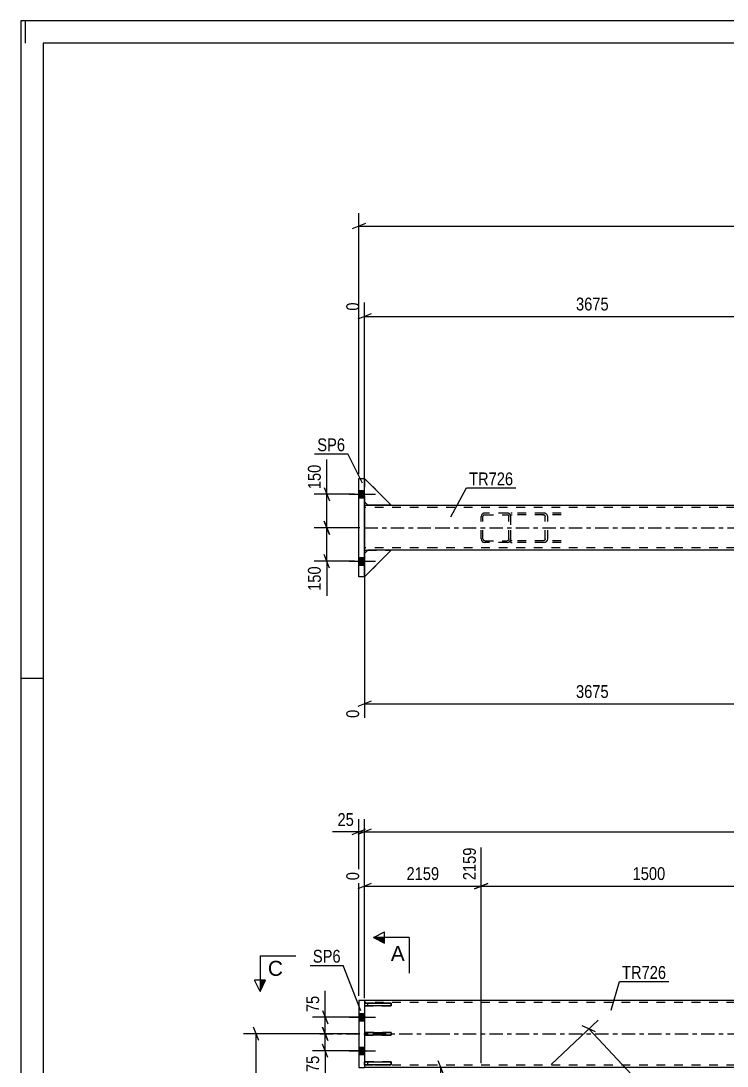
# Model space of a CAD drawing. Header units: millimetres. Extents: x 0 to 841, y 0 to 594.
# Drawn here: x 0 to 157.9, y 360.3 to 594 of the extents above; entities that cross this region are included whole.
import ezdxf

# ---------------------------------------------------------------- set-up
doc = ezdxf.new("R2010")
doc.units = ezdxf.units.MM
doc.linetypes.add('DXK_LINE_DOT2', pattern=[3.9198, 1.9599, -1.9599])
doc.linetypes.add('DXK_LINE_DOT3', pattern=[5.9187, 2.979, -0.9799, 0.9799, -0.9799])
doc.styles.add('Arial', font='ARIAL.TTF', dxfattribs={"height": 0.2})
doc.styles.add('Arial Narrow', font='ARIALN.TTF', dxfattribs={"height": 0.2})

# ---------------------------------------------------------------- blocks, each defined once
blk = doc.blocks.new('Unknown-570387635-1132')
at = {"color": 5, "linetype": 'Continuous'}
for p, q in [((841, 594), (0, 594)), ((0, 594), (0, 0)), ((1, 589), (1, 594)), ((836, 589), (5, 589)), ((5, 589), (5, 5)), ((5, 447), (0, 447))]:
    blk.add_line(p, q, dxfattribs=at)
blk = doc.blocks.new('Part-570387635-1737 - 1689')
at = {"linetype": 'Continuous'}
blk.add_hatch(color=2, dxfattribs=at).paths.add_polyline_path([(270.62, 480.67), (269.82, 482.07), (271.42, 482.07)])
at = {"color": 2, "linetype": 'Continuous'}
for p, q in [((92.82, 485.67), (76.82, 485.67)), ((76.82, 476.67), (76.82, 484.67)), ((178.72, 485.67), (92.92, 485.67)), ((269.52, 485.67), (183.72, 485.67)), ((285.62, 485.67), (269.62, 485.67)), ((285.62, 484.67), (285.62, 476.67)), ((270.62, 480.67), (269.82, 482.07)), ((269.82, 482.07), (271.42, 482.07)), ((271.42, 482.07), (270.62, 480.67)), ((76.82, 475.67), (77.57, 475.67)), ((92.82, 475.67), (82.82, 475.67)), ((178.72, 475.67), (92.92, 475.67)), ((269.52, 475.67), (183.72, 475.67)), ((279.62, 475.67), (269.62, 475.67)), ((285.62, 475.67), (284.87, 475.67))]:
    blk.add_line(p, q, dxfattribs=at)
at = {"color": 7, "linetype": 'DXK_LINE_DOT2'}
for p, q in [((76.82, 485.67), (76.82, 475.67)), ((76.82, 485.67), (76.82, 485.67)), ((76.82, 485.67), (76.82, 484.67)), ((76.82, 485.67), (76.82, 485.67)), ((76.82, 485.17), (76.82, 485.17)), ((92.82, 485.17), (76.82, 485.17)), ((76.82, 485.17), (76.82, 485.13)), ((76.82, 485.13), (76.82, 484.67)), ((269.52, 485.17), (92.92, 485.17)), ((183.72, 485.67), (178.72, 485.67)), ((285.62, 485.17), (269.62, 485.17)), ((285.62, 485.67), (285.62, 475.67)), ((285.62, 485.67), (285.62, 484.67)), ((285.62, 485.05), (285.62, 484.67)), ((76.82, 476.29), (76.82, 476.67)), ((76.82, 475.67), (76.82, 476.67)), ((76.82, 476.17), (76.82, 476.17)), ((92.82, 476.17), (76.82, 476.17)), ((76.82, 475.67), (76.82, 475.67)), ((76.82, 475.67), (76.82, 475.67)), ((82.82, 475.67), (77.57, 475.67)), ((269.52, 476.17), (92.92, 476.17)), ((183.72, 475.67), (178.72, 475.67)), ((285.62, 476.17), (269.62, 476.17)), ((284.87, 475.67), (279.62, 475.67)), ((285.62, 475.67), (285.62, 476.67)), ((285.62, 476.21), (285.62, 476.67)), ((285.62, 476.17), (285.62, 476.21))]:
    blk.add_line(p, q, dxfattribs=at)
at = {"color": 7, "linetype": 'DXK_LINE_DOT3'}
for p, q in [((76.82, 480.67), (92.82, 480.67)), ((92.92, 480.67), (269.52, 480.67)), ((269.62, 480.67), (285.62, 480.67))]:
    blk.add_line(p, q, dxfattribs=at)
at = {"color": 2, "linetype": 'Continuous'}
blk.add_circle((270.62, 481.57), 1, dxfattribs=at)
blk = doc.blocks.new('Part-570387635-1691 - 1689')
at = {"color": 7, "linetype": 'DXK_LINE_DOT2'}
for p, q in [((109.85, 483.97), (109.52, 483.92)), ((109.52, 477.41), (109.52, 483.92)), ((120.8, 483.97), (109.85, 483.97)), ((117.13, 483.91), (116.71, 483.97)), ((109.52, 483.48), (109.63, 483.54)), ((109.63, 483.54), (109.85, 483.57)), ((120.8, 483.57), (109.85, 483.57)), ((116.71, 483.57), (116.92, 483.54)), ((117.22, 483.32), (117.26, 483.17)), ((117.26, 478.17), (117.26, 483.17)), ((117.81, 483.17), (117.72, 483.47)), ((117.81, 478.17), (117.81, 483.17)), ((109.63, 477.8), (109.52, 477.85)), ((109.52, 477.41), (109.85, 477.37)), ((109.85, 477.77), (109.63, 477.8)), ((120.8, 477.77), (109.85, 477.77)), ((120.8, 477.37), (109.85, 477.37)), ((116.92, 477.8), (116.71, 477.77)), ((116.71, 477.37), (117.13, 477.43)), ((117.26, 478.17), (117.22, 478.02)), ((117.72, 477.86), (117.81, 478.17))]:
    blk.add_line(p, q, dxfattribs=at)
for centre, radius, start, end in [((116.88, 482.94), 1, 32.4105, 75.4453), ((116.79, 483.05), 0.501, 32.4105, 75.4453), ((116.79, 478.28), 0.501, 284.5547, 327.5895), ((116.88, 478.4), 1, 284.5547, 327.5895)]:
    blk.add_arc(centre, radius, start, end, dxfattribs=at)
blk = doc.blocks.new('Part-570387635-1693 - 1689')
at = {"color": 7, "linetype": 'DXK_LINE_DOT2'}
for p, q in [((103.72, 483.97), (103.42, 483.91)), ((108.72, 483.97), (103.72, 483.97)), ((109.03, 483.91), (108.72, 483.97)), ((102.98, 483.47), (102.92, 483.17)), ((102.92, 478.17), (102.92, 483.17)), ((102.92, 483.17), (102.92, 483.17)), ((103.32, 483.17), (103.35, 483.32)), ((103.32, 483.17), (103.32, 483.17)), ((103.32, 478.17), (103.32, 483.17)), ((103.57, 483.54), (103.72, 483.57)), ((103.72, 483.57), (103.72, 483.57)), ((103.72, 483.57), (108.72, 483.57)), ((108.72, 483.57), (108.72, 483.57)), ((108.72, 483.57), (108.88, 483.54)), ((109.09, 483.32), (109.12, 483.17)), ((109.12, 483.17), (109.12, 483.17)), ((109.12, 478.17), (109.12, 483.17)), ((109.52, 483.17), (109.46, 483.47)), ((109.52, 478.17), (109.52, 483.17)), ((109.52, 483.17), (109.52, 483.17)), ((102.92, 478.17), (102.92, 478.17)), ((102.92, 478.17), (102.98, 477.86)), ((103.32, 478.17), (103.32, 478.17)), ((103.35, 478.02), (103.32, 478.17)), ((103.42, 477.43), (103.72, 477.37)), ((103.72, 477.77), (103.57, 477.8)), ((103.72, 477.77), (103.72, 477.77)), ((103.72, 477.77), (108.72, 477.77)), ((108.72, 477.37), (103.72, 477.37)), ((108.88, 477.8), (108.72, 477.77)), ((108.72, 477.77), (108.72, 477.77)), ((108.72, 477.37), (109.03, 477.43)), ((109.12, 478.17), (109.09, 478.02)), ((109.12, 478.17), (109.12, 478.17)), ((109.46, 477.86), (109.52, 478.17)), ((109.52, 478.17), (109.52, 478.17))]:
    blk.add_line(p, q, dxfattribs=at)
at = {"color": 7, "linetype": 'DXK_LINE_DOT3'}
blk.add_line((106.22, 480.67), (106.22, 480.67), dxfattribs=at)
at = {"color": 7, "linetype": 'DXK_LINE_DOT2'}
for centre, radius, start, end in [((103.72, 483.17), 0.8, 112.5, 157.5), ((108.72, 483.17), 0.8, 22.5, 67.5), ((103.72, 483.17), 0.4, 112.5, 157.5), ((108.72, 483.17), 0.4, 22.5, 67.5), ((103.72, 478.17), 0.8, 202.5, 247.5), ((103.72, 478.17), 0.4, 202.5, 247.5), ((108.72, 478.17), 0.4, 292.5, 337.5), ((108.72, 478.17), 0.8, 292.5, 337.5)]:
    blk.add_arc(centre, radius, start, end, dxfattribs=at)
blk = doc.blocks.new('Bolt-570387635-1718 - 1689')
at = {"linetype": 'Continuous'}
for points in [[(76.82, 487.34), (76.82, 488.99), (75.57, 488.99), (75.57, 487.34)], [(76.82, 487.34), (76.82, 488.99), (75.57, 488.99), (75.57, 487.34)], [(76.82, 472.34), (76.82, 473.99), (75.57, 473.99), (75.57, 472.34)], [(76.82, 472.34), (76.82, 473.99), (75.57, 473.99), (75.57, 472.34)]]:
    blk.add_hatch(color=1, dxfattribs=at).paths.add_polyline_path(points)
at = {"color": 1, "linetype": 'Continuous'}
for p, q in [((75.57, 488.99), (76.82, 488.99)), ((75.57, 488.99), (76.82, 488.99)), ((73.37, 488.17), (79.32, 488.17)), ((73.37, 488.17), (79.32, 488.17)), ((75.57, 487.34), (76.82, 487.34)), ((75.57, 487.34), (76.82, 487.34)), ((73.37, 473.17), (79.32, 473.17)), ((73.37, 473.17), (79.32, 473.17)), ((75.57, 473.99), (76.82, 473.99)), ((75.57, 473.99), (76.82, 473.99)), ((75.57, 472.34), (76.82, 472.34)), ((75.57, 472.34), (76.82, 472.34))]:
    blk.add_line(p, q, dxfattribs=at)
blk = doc.blocks.new('Part-570387635-1742 - 1689')
at = {"color": 7, "linetype": 'DXK_LINE_DOT2'}
for p, q in [((82.82, 485.71), (76.82, 491.71)), ((76.82, 491.71), (76.82, 486.46)), ((76.82, 486.46), (76.82, 491.71)), ((76.82, 486.46), (77.57, 485.71)), ((77.57, 485.71), (82.82, 485.71))]:
    blk.add_line(p, q, dxfattribs=at)
blk = doc.blocks.new('Part-570387635-1745 - 1689')
at = {"color": 2, "linetype": 'Continuous'}
for p, q in [((76.82, 486.46), (76.82, 491.71)), ((76.82, 491.71), (82.82, 485.71)), ((76.82, 486.46), (77.57, 485.71)), ((82.82, 485.71), (77.57, 485.71))]:
    blk.add_line(p, q, dxfattribs=at)
at = {"color": 7, "linetype": 'DXK_LINE_DOT2'}
blk.add_line((76.82, 491.71), (76.82, 486.46), dxfattribs=at)
blk = doc.blocks.new('Part-570387635-1748 - 1689')
at = {"color": 7, "linetype": 'DXK_LINE_DOT2'}
for p, q in [((82.82, 485.71), (76.82, 491.71)), ((76.82, 491.71), (76.82, 486.46)), ((76.82, 486.46), (76.82, 491.71)), ((76.82, 486.46), (77.57, 485.71)), ((77.57, 485.71), (82.82, 485.71))]:
    blk.add_line(p, q, dxfattribs=at)
blk = doc.blocks.new('Part-570387635-1749 - 1689')
at = {"color": 7, "linetype": 'DXK_LINE_DOT2'}
for p, q in [((76.82, 474.92), (77.57, 475.67)), ((82.82, 475.67), (76.82, 469.67)), ((76.82, 469.67), (76.82, 474.92)), ((76.82, 474.92), (76.82, 469.67)), ((77.57, 475.67), (82.82, 475.67))]:
    blk.add_line(p, q, dxfattribs=at)
blk = doc.blocks.new('Part-570387635-1750 - 1689')
at = {"color": 2, "linetype": 'Continuous'}
for p, q in [((76.82, 474.92), (77.57, 475.67)), ((76.82, 469.67), (82.82, 475.67)), ((76.82, 469.67), (76.82, 474.92)), ((82.82, 475.67), (77.57, 475.67))]:
    blk.add_line(p, q, dxfattribs=at)
at = {"color": 7, "linetype": 'DXK_LINE_DOT2'}
blk.add_line((76.82, 474.92), (76.82, 469.67), dxfattribs=at)
blk = doc.blocks.new('Part-570387635-1751 - 1689')
at = {"color": 7, "linetype": 'DXK_LINE_DOT2'}
for p, q in [((76.82, 474.92), (77.57, 475.67)), ((82.82, 475.67), (76.82, 469.67)), ((76.82, 469.67), (76.82, 474.92)), ((76.82, 474.92), (76.82, 469.67)), ((77.57, 475.67), (82.82, 475.67))]:
    blk.add_line(p, q, dxfattribs=at)
blk = doc.blocks.new('Part-570387635-1788 - 1689')
at = {"color": 2, "linetype": 'Continuous'}
for p, q in [((75.57, 491.67), (75.57, 491.67)), ((75.57, 491.67), (76.82, 491.67)), ((75.57, 469.67), (75.57, 491.67)), ((76.82, 469.67), (76.82, 491.67)), ((75.57, 469.67), (75.57, 469.67)), ((76.82, 469.67), (75.57, 469.67)), ((76.82, 469.67), (76.82, 469.67))]:
    blk.add_line(p, q, dxfattribs=at)
at = {"color": 7, "linetype": 'DXK_LINE_DOT2'}
for p, q in [((75.57, 469.67), (75.57, 491.67)), ((76.82, 491.67), (76.82, 469.67))]:
    blk.add_line(p, q, dxfattribs=at)
blk = doc.blocks.new('Part-570387635-2900 - 2809')
at = {"color": 2, "linetype": 'Continuous'}
for p, q in [((92.82, 374.99), (76.82, 374.99)), ((178.72, 374.99), (92.92, 374.99)), ((269.52, 374.99), (183.72, 374.99)), ((285.62, 374.99), (269.62, 374.99)), ((92.82, 359.99), (76.82, 359.99)), ((269.52, 359.99), (92.92, 359.99)), ((285.62, 359.99), (269.62, 359.99))]:
    blk.add_line(p, q, dxfattribs=at)
at = {"color": 7, "linetype": 'DXK_LINE_DOT2'}
for p, q in [((76.82, 374.99), (76.82, 359.99)), ((92.82, 374.49), (76.82, 374.49)), ((269.52, 374.49), (92.92, 374.49)), ((183.72, 374.99), (178.72, 374.99)), ((285.62, 374.49), (269.62, 374.49)), ((285.62, 359.99), (285.62, 374.99)), ((92.82, 360.49), (76.82, 360.49)), ((269.52, 360.49), (92.92, 360.49)), ((285.62, 360.49), (269.62, 360.49))]:
    blk.add_line(p, q, dxfattribs=at)
at = {"color": 7, "linetype": 'DXK_LINE_DOT3'}
for p, q in [((66.82, 367.49), (92.82, 367.49)), ((92.92, 367.49), (269.52, 367.49)), ((269.62, 367.49), (295.62, 367.49))]:
    blk.add_line(p, q, dxfattribs=at)
blk = doc.blocks.new('Part-570387635-2904 - 2809')
at = {"color": 2, "linetype": 'Continuous'}
for p, q in [((76.82, 360.62), (76.82, 361.22)), ((76.82, 361.22), (82.82, 361.22)), ((82.82, 360.62), (76.82, 360.62)), ((82.82, 361.22), (82.82, 360.62))]:
    blk.add_line(p, q, dxfattribs=at)
at = {"color": 7, "linetype": 'DXK_LINE_DOT2'}
blk.add_line((77.57, 360.62), (77.57, 361.22), dxfattribs=at)
blk = doc.blocks.new('Bolt-570387635-2887 - 2809')
at = {"linetype": 'Continuous'}
for points in [[(75.57, 372.06), (75.57, 370.41), (76.82, 370.41), (76.82, 372.06)], [(75.57, 372.06), (75.57, 370.41), (76.82, 370.41), (76.82, 372.06)], [(75.57, 364.56), (75.57, 362.91), (76.82, 362.91), (76.82, 364.56)], [(75.57, 364.56), (75.57, 362.91), (76.82, 362.91), (76.82, 364.56)]]:
    blk.add_hatch(color=1, dxfattribs=at).paths.add_polyline_path(points)
at = {"color": 1, "linetype": 'Continuous'}
for p, q in [((75.57, 372.06), (76.82, 372.06)), ((75.57, 372.06), (76.82, 372.06)), ((73.37, 371.24), (79.32, 371.24)), ((73.37, 371.24), (79.32, 371.24)), ((75.57, 370.41), (76.82, 370.41)), ((75.57, 370.41), (76.82, 370.41)), ((73.37, 363.74), (79.32, 363.74)), ((73.37, 363.74), (79.32, 363.74)), ((75.57, 364.56), (76.82, 364.56)), ((75.57, 364.56), (76.82, 364.56)), ((75.57, 362.91), (76.82, 362.91)), ((75.57, 362.91), (76.82, 362.91))]:
    blk.add_line(p, q, dxfattribs=at)
blk = doc.blocks.new('Part-570387635-2901 - 2809')
at = {"color": 7, "linetype": 'DXK_LINE_DOT2'}
for p, q in [((82.82, 361.22), (76.82, 361.22)), ((76.82, 361.22), (76.82, 360.62)), ((76.82, 360.62), (82.82, 360.62)), ((77.57, 360.62), (77.57, 361.22)), ((82.82, 360.62), (82.82, 361.22))]:
    blk.add_line(p, q, dxfattribs=at)
blk = doc.blocks.new('Part-570387635-2902 - 2809')
at = {"color": 7, "linetype": 'DXK_LINE_DOT2'}
for p, q in [((82.82, 374.37), (76.82, 374.37)), ((76.82, 374.37), (76.82, 373.77)), ((77.57, 373.77), (77.57, 374.37)), ((82.82, 373.77), (82.82, 374.37)), ((76.82, 373.77), (82.82, 373.77))]:
    blk.add_line(p, q, dxfattribs=at)
blk = doc.blocks.new('Part-570387635-2903 - 2809')
at = {"color": 7, "linetype": 'DXK_LINE_DOT2'}
for p, q in [((82.82, 367.79), (76.82, 367.79)), ((76.82, 367.79), (76.82, 367.19)), ((76.82, 367.19), (82.82, 367.19)), ((77.57, 367.19), (77.57, 367.79)), ((82.82, 367.19), (82.82, 367.79))]:
    blk.add_line(p, q, dxfattribs=at)
blk = doc.blocks.new('Part-570387635-2905 - 2809')
at = {"color": 2, "linetype": 'Continuous'}
for p, q in [((76.82, 374.37), (82.82, 374.37)), ((76.82, 374.37), (76.82, 373.77)), ((82.82, 374.37), (82.82, 373.77)), ((82.82, 373.77), (76.82, 373.77))]:
    blk.add_line(p, q, dxfattribs=at)
at = {"color": 7, "linetype": 'DXK_LINE_DOT2'}
blk.add_line((77.57, 373.77), (77.57, 374.37), dxfattribs=at)
blk = doc.blocks.new('Part-570387635-2906 - 2809')
at = {"color": 2, "linetype": 'Continuous'}
for p, q in [((76.82, 367.79), (82.82, 367.79)), ((76.82, 367.79), (76.82, 367.19)), ((82.82, 367.19), (76.82, 367.19)), ((82.82, 367.79), (82.82, 367.19))]:
    blk.add_line(p, q, dxfattribs=at)
at = {"color": 7, "linetype": 'DXK_LINE_DOT2'}
blk.add_line((77.57, 367.19), (77.57, 367.79), dxfattribs=at)
blk = doc.blocks.new('Part-570387635-2958 - 2809')
at = {"color": 2, "linetype": 'Continuous'}
for p, q in [((76.82, 374.99), (75.57, 374.99)), ((75.57, 374.99), (75.57, 359.99)), ((76.82, 374.99), (76.82, 359.99)), ((75.57, 359.99), (76.82, 359.99))]:
    blk.add_line(p, q, dxfattribs=at)
blk = doc.blocks.new('StraightDimension-570387635-8921 - 1689')
at = {"color": 7, "linetype": 'Continuous'}
for p, q in [((76.82, 474.67), (76.82, 438.15)), ((178.72, 454.1), (178.72, 432.66)), ((78.32, 441.87), (75.32, 440.67)), ((177.22, 440.67), (180.22, 441.87)), ((76.82, 441.27), (178.72, 441.27))]:
    blk.add_line(p, q, dxfattribs=at)
at = {"color": 0}
blk.add_wipeout([(132.03, 442.02), (132.03, 446.22), (123.52, 446.22), (123.52, 442.02)], dxfattribs=at)
at = {"color": 0, "linetype": 'Continuous'}
for points in [[(76.22, 440.57), (72.02, 440.57), (72.02, 437.55), (76.22, 437.55)], [(178.12, 440.57), (173.92, 440.57), (173.92, 432.06), (178.12, 432.06)]]:
    blk.add_wipeout(points, dxfattribs=at)
at = {"color": 3, "style": 'Arial Narrow'}
blk.add_text('3675', height=2.863, dxfattribs=at).set_placement((124.12, 442.62))
at = {"color": 3, "linetype": 'Continuous', "style": 'Arial Narrow'}
for s, height, p in [('0', 2.86, (75.62, 438.15)), ('3675', 2.863, (177.52, 432.66))]:
    blk.add_text(s, height=height, rotation=90.0002, dxfattribs=at).set_placement(p)
blk = doc.blocks.new('StraightDimension-570387635-1880 - 1689')
at = {"color": 7, "linetype": 'Continuous'}
for p, q in [((178.72, 486.67), (178.72, 536.52)), ((76.82, 486.71), (76.82, 531.04)), ((78.32, 528.51), (75.32, 527.31)), ((177.22, 527.31), (180.22, 528.51)), ((76.82, 527.91), (178.72, 527.91))]:
    blk.add_line(p, q, dxfattribs=at)
at = {"color": 0, "linetype": 'Continuous'}
for points in [[(178.12, 537.12), (173.92, 537.12), (173.92, 528.61), (178.12, 528.61)], [(76.22, 531.64), (72.02, 531.64), (72.02, 528.61), (76.22, 528.61)]]:
    blk.add_wipeout(points, dxfattribs=at)
at = {"color": 0}
blk.add_wipeout([(132.03, 528.66), (132.03, 532.86), (123.52, 532.86), (123.52, 528.66)], dxfattribs=at)
at = {"color": 3, "linetype": 'Continuous', "style": 'Arial Narrow'}
for s, height, p in [('3675', 2.863, (177.52, 529.21)), ('0', 2.86, (75.62, 529.21))]:
    blk.add_text(s, height=height, rotation=90.0002, dxfattribs=at).set_placement(p)
at = {"color": 3, "style": 'Arial Narrow'}
blk.add_text('3675', height=2.863, dxfattribs=at).set_placement((124.12, 529.26))
blk = doc.blocks.new('StraightDimension-570387635-8898 - 1689')
at = {"color": 7, "linetype": 'Continuous'}
for p, q in [((67.79, 482.17), (68.99, 479.17)), ((75.82, 480.67), (65.54, 480.67)), ((68.39, 473.17), (68.39, 480.67)), ((68.99, 471.67), (67.79, 474.67)), ((74.57, 473.17), (65.54, 473.17))]:
    blk.add_line(p, q, dxfattribs=at)
at = {"color": 0}
blk.add_wipeout([(67.64, 472.64), (63.44, 472.64), (63.44, 465.96), (67.64, 465.96)], dxfattribs=at)
at = {"color": 7, "linetype": 'Continuous'}
blk.add_line((68.39, 473.17), (68.39, 465.43), dxfattribs=at)
blk.add_line((68.39, 473.17), (68.39, 465.43), dxfattribs=at)
at = {"color": 3, "style": 'Arial Narrow'}
blk.add_text('150', height=2.863, rotation=90.0002, dxfattribs=at).set_placement((67.04, 466.56))
blk = doc.blocks.new('StraightDimension-570387635-8821 - 1689')
at = {"color": 7, "linetype": 'Continuous'}
for p, q in [((75.57, 492.67), (75.57, 550.98)), ((286.87, 492.67), (286.87, 550.98)), ((77.07, 548.73), (74.07, 547.53)), ((75.57, 548.13), (286.87, 548.13)), ((285.37, 547.53), (288.37, 548.73))]:
    blk.add_line(p, q, dxfattribs=at)
at = {"color": 0}
blk.add_wipeout([(185.48, 548.88), (185.48, 553.08), (176.97, 553.08), (176.97, 548.88)], dxfattribs=at)
at = {"color": 3, "style": 'Arial Narrow'}
blk.add_text('7499', height=2.863, dxfattribs=at).set_placement((177.57, 549.48))
blk = doc.blocks.new('StraightDimension-570387635-8897 - 1689')
at = {"color": 7, "linetype": 'Continuous'}
for p, q in [((67.79, 489.67), (68.99, 486.67)), ((74.57, 488.17), (65.54, 488.17)), ((68.39, 480.67), (68.39, 488.17)), ((68.99, 479.17), (67.79, 482.17)), ((75.82, 480.67), (65.54, 480.67))]:
    blk.add_line(p, q, dxfattribs=at)
at = {"color": 0}
blk.add_wipeout([(67.64, 495.38), (63.44, 495.38), (63.44, 488.69), (67.64, 488.69)], dxfattribs=at)
at = {"color": 7, "linetype": 'Continuous'}
blk.add_line((68.39, 488.17), (68.39, 495.9), dxfattribs=at)
blk.add_line((68.39, 488.17), (68.39, 495.9), dxfattribs=at)
at = {"color": 3, "style": 'Arial Narrow'}
blk.add_text('150', height=2.863, rotation=90.0002, dxfattribs=at).set_placement((67.04, 489.29))
blk = doc.blocks.new('StraightDimension-570387635-10302 - 2809')
at = {"color": 7, "linetype": 'Continuous'}
for p, q in [((102.92, 360.99), (102.92, 409.18)), ((177.92, 360.99), (177.92, 409.18)), ((104.42, 401.16), (101.42, 399.96)), ((102.92, 400.56), (177.92, 400.56)), ((176.42, 399.96), (179.42, 401.16))]:
    blk.add_line(p, q, dxfattribs=at)
at = {"color": 0, "linetype": 'Continuous'}
blk.add_wipeout([(177.32, 409.78), (173.12, 409.78), (173.12, 401.26), (177.32, 401.26)], dxfattribs=at)
at = {"color": 0}
blk.add_wipeout([(144.68, 401.31), (144.68, 405.51), (136.17, 405.51), (136.17, 401.31)], dxfattribs=at)
at = {"color": 3, "linetype": 'Continuous', "style": 'Arial Narrow'}
blk.add_text('3659', height=2.863, rotation=90.0002, dxfattribs=at).set_placement((176.72, 401.86))
at = {"color": 3, "style": 'Arial Narrow'}
blk.add_text('1500', height=2.863, dxfattribs=at).set_placement((136.77, 401.91))
blk = doc.blocks.new('StraightDimension-570387635-3086 - 2809')
at = {"color": 7, "linetype": 'Continuous'}
for p, q in [((108.52, 359.99), (91.07, 359.99)), ((94.52, 358.49), (93.32, 361.49)), ((93.92, 215.49), (93.92, 359.99)), ((108.52, 215.49), (91.07, 215.49)), ((93.32, 216.99), (94.52, 213.99))]:
    blk.add_line(p, q, dxfattribs=at)
at = {"color": 0}
blk.add_wipeout([(93.17, 291.99), (88.97, 291.99), (88.97, 283.48), (93.17, 283.48)], dxfattribs=at)
at = {"color": 3, "style": 'Arial Narrow'}
blk.add_text('2890', height=2.863, rotation=90.0002, dxfattribs=at).set_placement((92.57, 284.08))
blk = doc.blocks.new('StraightDimension-570387635-3199 - 2809')
at = {"color": 7, "linetype": 'Continuous'}
for p, q in [((118.54, 360.67), (129.06, 370.57)), ((128.45, 367.94), (125.52, 369.3)), ((126.98, 368.62), (187.1, 304.69)), ((178.65, 296.75), (189.18, 306.65)), ((185.63, 305.37), (188.56, 304.01))]:
    blk.add_line(p, q, dxfattribs=at)
at = {"color": 0}
blk.add_wipeout([(160.5, 334.07), (163.56, 336.95), (157.73, 343.15), (154.67, 340.27)], dxfattribs=at)
at = {"color": 3, "style": 'Arial Narrow'}
blk.add_text('1755', height=2.863, rotation=-46.7591, dxfattribs=at).set_placement((155.52, 340.24))
blk = doc.blocks.new('StraightDimension-570387635-3240 - 2809')
at = {"color": 7, "linetype": 'Continuous'}
for p, q in [((75.82, 367.49), (65.17, 367.49)), ((67.42, 368.99), (68.62, 365.99)), ((68.02, 363.74), (68.02, 367.49)), ((68.62, 362.24), (67.42, 365.24)), ((77.07, 363.74), (65.17, 363.74))]:
    blk.add_line(p, q, dxfattribs=at)
at = {"color": 0}
blk.add_wipeout([(67.27, 363.21), (63.07, 363.21), (63.07, 358.36), (67.27, 358.36)], dxfattribs=at)
at = {"color": 7, "linetype": 'Continuous'}
blk.add_line((68.02, 363.74), (68.02, 357.83), dxfattribs=at)
blk.add_line((68.02, 363.74), (68.02, 357.83), dxfattribs=at)
at = {"color": 3, "style": 'Arial Narrow'}
blk.add_text('75', height=2.863, rotation=90.0002, dxfattribs=at).set_placement((66.67, 358.96))
blk = doc.blocks.new('StraightDimension-570387635-3249 - 2809')
at = {"color": 7, "linetype": 'Continuous'}
for p, q in [((67.42, 372.74), (68.62, 369.74)), ((77.07, 371.24), (65.17, 371.24)), ((68.02, 367.49), (68.02, 371.24)), ((75.82, 367.49), (65.17, 367.49)), ((68.62, 365.99), (67.42, 368.99))]:
    blk.add_line(p, q, dxfattribs=at)
at = {"color": 0}
blk.add_wipeout([(67.27, 376.62), (63.07, 376.62), (63.07, 371.76), (67.27, 371.76)], dxfattribs=at)
at = {"color": 7, "linetype": 'Continuous'}
blk.add_line((68.02, 371.24), (68.02, 377.14), dxfattribs=at)
blk.add_line((68.02, 371.24), (68.02, 377.14), dxfattribs=at)
at = {"color": 3, "style": 'Arial Narrow'}
blk.add_text('75', height=2.863, rotation=90.0002, dxfattribs=at).set_placement((66.67, 372.36))
blk = doc.blocks.new('StraightDimension-570387635-3379 - 2809')
at = {"color": 7, "linetype": 'Continuous'}
for p, q in [((75.82, 367.49), (49.77, 367.49)), ((53.22, 365.99), (52.02, 368.99)), ((52.62, 207.99), (52.62, 367.49)), ((52.02, 209.49), (53.22, 206.49)), ((75.82, 207.99), (49.77, 207.99))]:
    blk.add_line(p, q, dxfattribs=at)
at = {"color": 0}
blk.add_wipeout([(51.87, 292), (47.67, 292), (47.67, 283.48), (51.87, 283.48)], dxfattribs=at)
at = {"color": 3, "style": 'Arial Narrow'}
blk.add_text('3190', height=2.863, rotation=90.0002, dxfattribs=at).set_placement((51.27, 284.08))
blk = doc.blocks.new('StraightDimension-570387635-8942 - 2809')
at = {"color": 7, "linetype": 'Continuous'}
for p, q in [((76.82, 375.49), (76.82, 415.5)), ((285.62, 375.99), (285.62, 415.5)), ((78.32, 413.25), (75.32, 412.05)), ((76.82, 412.65), (285.62, 412.65)), ((284.12, 412.05), (287.12, 413.25))]:
    blk.add_line(p, q, dxfattribs=at)
at = {"color": 0}
blk.add_wipeout([(185.48, 413.4), (185.48, 417.6), (176.97, 417.6), (176.97, 413.4)], dxfattribs=at)
at = {"color": 3, "style": 'Arial Narrow'}
blk.add_text('7449', height=2.863, dxfattribs=at).set_placement((177.57, 414))
blk = doc.blocks.new('StraightDimension-570387635-8943 - 2809')
at = {"color": 7, "linetype": 'Continuous'}
for p, q in [((75.57, 375.99), (75.57, 415.5)), ((76.82, 375.49), (76.82, 415.5)), ((74.07, 412.05), (77.07, 413.25)), ((78.32, 413.25), (75.32, 412.05)), ((75.57, 412.65), (76.82, 412.65))]:
    blk.add_line(p, q, dxfattribs=at)
at = {"color": 0}
blk.add_wipeout([(75.05, 413.4), (75.05, 417.6), (70.19, 417.6), (70.19, 413.4)], dxfattribs=at)
at = {"color": 7, "linetype": 'Continuous'}
blk.add_line((75.57, 412.65), (69.67, 412.65), dxfattribs=at)
blk.add_line((75.57, 412.65), (69.67, 412.65), dxfattribs=at)
at = {"color": 3, "style": 'Arial Narrow'}
blk.add_text('25', height=2.863, dxfattribs=at).set_placement((70.79, 414))
blk = doc.blocks.new('StraightDimension-570387635-10303 - 2809')
at = {"color": 7, "linetype": 'Continuous'}
for p, q in [((102.92, 360.99), (102.92, 409.18)), ((76.82, 375.99), (76.82, 403.69)), ((78.32, 401.16), (75.32, 399.96)), ((76.82, 400.56), (102.92, 400.56)), ((101.42, 399.96), (104.42, 401.16))]:
    blk.add_line(p, q, dxfattribs=at)
at = {"color": 0, "linetype": 'Continuous'}
for points in [[(102.32, 409.78), (98.12, 409.78), (98.12, 401.26), (102.32, 401.26)], [(76.22, 404.29), (72.02, 404.29), (72.02, 401.26), (76.22, 401.26)]]:
    blk.add_wipeout(points, dxfattribs=at)
at = {"color": 0}
blk.add_wipeout([(94.13, 401.31), (94.13, 405.51), (85.62, 405.51), (85.62, 401.31)], dxfattribs=at)
at = {"color": 3, "linetype": 'Continuous', "style": 'Arial Narrow'}
for s, height, p in [('2159', 2.863, (101.72, 401.86)), ('0', 2.86, (75.62, 401.86))]:
    blk.add_text(s, height=height, rotation=90.0002, dxfattribs=at).set_placement(p)
at = {"color": 3, "style": 'Arial Narrow'}
blk.add_text('2159', height=2.863, dxfattribs=at).set_placement((86.22, 401.91))
blk = doc.blocks.new('Mark-570387635-8990 - 1689')
at = {"color": 0}
blk.add_wipeout([(72.48, 497.79), (72.48, 500.79), (66.27, 500.79), (66.27, 497.79)], dxfattribs=at)
blk.add_wipeout([(72.48, 497.79), (72.48, 500.79), (66.27, 500.79), (66.27, 497.79)], dxfattribs=at)
at = {"color": 30, "linetype": 'Continuous'}
for p in [(65.67, 497.19), (76.35, 490.64)]:
    blk.add_line(p, (73.08, 497.19), dxfattribs=at)
at = {"color": 3, "style": 'Arial Narrow'}
blk.add_text('SP6', height=2.863, dxfattribs=at).set_placement((66.27, 497.79))
blk = doc.blocks.new('Mark-570387635-1733 - 1689')
at = {"color": 0}
blk.add_wipeout([(110.08, 490.17), (110.08, 493.17), (100.21, 493.17), (100.21, 490.17)], dxfattribs=at)
blk.add_wipeout([(110.08, 490.17), (110.08, 493.17), (100.21, 493.17), (100.21, 490.17)], dxfattribs=at)
at = {"color": 30, "linetype": 'Continuous'}
for p, q in [((96.15, 483.15), (99.61, 489.57)), ((99.61, 489.57), (110.68, 489.57))]:
    blk.add_line(p, q, dxfattribs=at)
at = {"color": 3, "style": 'Arial Narrow'}
blk.add_text('TR726', height=2.863, dxfattribs=at).set_placement((100.21, 490.17))
blk = doc.blocks.new('Mark-570387635-2954 - 2809')
at = {"color": 0}
blk.add_wipeout([(71.49, 383.43), (71.49, 386.43), (65.28, 386.43), (65.28, 383.43)], dxfattribs=at)
blk.add_wipeout([(71.49, 383.43), (71.49, 386.43), (65.28, 386.43), (65.28, 383.43)], dxfattribs=at)
at = {"color": 30, "linetype": 'Continuous'}
for p in [(64.68, 382.83), (75.99, 372.68)]:
    blk.add_line(p, (72.09, 382.83), dxfattribs=at)
at = {"color": 3, "style": 'Arial Narrow'}
blk.add_text('SP6', height=2.863, dxfattribs=at).set_placement((65.28, 383.43))
blk = doc.blocks.new('Mark-570387635-2896 - 2809')
at = {"color": 0}
blk.add_wipeout([(144.28, 379.81), (144.28, 382.81), (134.41, 382.81), (134.41, 379.81)], dxfattribs=at)
blk.add_wipeout([(144.28, 379.81), (144.28, 382.81), (134.41, 382.81), (134.41, 379.81)], dxfattribs=at)
at = {"color": 30, "linetype": 'Continuous'}
for p, q in [((131.95, 372.79), (133.81, 379.21)), ((133.81, 379.21), (144.88, 379.21))]:
    blk.add_line(p, q, dxfattribs=at)
at = {"color": 3, "style": 'Arial Narrow'}
blk.add_text('TR726', height=2.863, dxfattribs=at).set_placement((134.41, 379.81))
blk = doc.blocks.new('SectionMark-570387635-3565 - 2809')
at = {"linetype": 'Continuous'}
for points in [[(81.32, 389.05), (81.32, 387.8), (78.82, 389.05)], [(81.32, 170.26), (81.32, 169.01), (78.82, 169.01)]]:
    blk.add_hatch(color=6, dxfattribs=at).paths.add_polyline_path(points)
at = {"color": 6, "linetype": 'Continuous'}
for p, q in [((78.82, 389.05), (81.32, 390.3)), ((81.32, 387.8), (81.32, 390.3)), ((86.82, 389.05), (78.82, 389.05)), ((78.82, 389.05), (81.32, 387.8)), ((78.82, 169.01), (81.32, 170.26)), ((86.82, 169.01), (78.82, 169.01)), ((81.32, 167.76), (78.82, 169.01)), ((81.32, 170.26), (81.32, 167.76))]:
    blk.add_line(p, q, dxfattribs=at)
at = {"color": 0, "linetype": 'Continuous'}
for points in [[(85.82, 383.8), (85.82, 387.3), (82.71, 387.3), (82.71, 383.8)], [(85.82, 170.76), (85.82, 174.26), (82.71, 174.26), (82.71, 170.76)]]:
    blk.add_wipeout(points, dxfattribs=at)
at = {"color": 6, "linetype": 'Continuous'}
for p, q in [((86.82, 389.05), (86.82, 381.05)), ((86.82, 169.01), (86.82, 177.01))]:
    blk.add_line(p, q, dxfattribs=at)
at = {"color": 3, "linetype": 'Continuous', "style": 'Arial'}
for p in [(82.71, 383.8), (82.71, 170.76)]:
    blk.add_text('A', height=3.34, dxfattribs=at).set_placement(p)
blk = doc.blocks.new('SectionMark-570387635-3571 - 2809')
at = {"color": 6, "linetype": 'Continuous'}
for p, q in [((53.47, 384.99), (53.47, 376.99)), ((306.07, 384.99), (306.07, 376.99)), ((53.47, 376.99), (52.22, 379.49)), ((307.32, 379.49), (306.07, 376.99))]:
    blk.add_line(p, q, dxfattribs=at)
at = {"color": 0, "linetype": 'Continuous'}
for points in [[(58.59, 380.49), (58.59, 383.99), (55.22, 383.99), (55.22, 380.49)], [(304.32, 380.49), (304.32, 383.99), (300.95, 383.99), (300.95, 380.49)]]:
    blk.add_wipeout(points, dxfattribs=at)
at = {"linetype": 'Continuous'}
for points in [[(53.47, 379.49), (54.72, 379.49), (53.47, 376.99)], [(304.82, 379.49), (306.07, 379.49), (306.07, 376.99)]]:
    blk.add_hatch(color=6, dxfattribs=at).paths.add_polyline_path(points)
at = {"color": 6, "linetype": 'Continuous'}
for p, q in [((53.47, 384.99), (61.47, 384.99)), ((306.07, 384.99), (298.07, 384.99)), ((54.72, 379.49), (52.22, 379.49)), ((53.47, 376.99), (54.72, 379.49)), ((304.82, 379.49), (307.32, 379.49)), ((306.07, 376.99), (304.82, 379.49))]:
    blk.add_line(p, q, dxfattribs=at)
at = {"color": 3, "linetype": 'Continuous', "style": 'Arial'}
for p in [(55.22, 380.49), (300.95, 380.49)]:
    blk.add_text('C', height=3.34, dxfattribs=at).set_placement(p)

msp = doc.modelspace()

# ---------------------------------------------------------------- block references
for name in ['Unknown-570387635-1132', 'Part-570387635-1788 - 1689', 'Part-570387635-1742 - 1689', 'Part-570387635-1745 - 1689', 'Part-570387635-1748 - 1689', 'Bolt-570387635-1718 - 1689', 'Part-570387635-1737 - 1689', 'Part-570387635-1693 - 1689', 'Part-570387635-1691 - 1689', 'Part-570387635-1749 - 1689', 'Part-570387635-1750 - 1689', 'Part-570387635-1751 - 1689', 'Part-570387635-2900 - 2809', 'Part-570387635-2958 - 2809', 'Part-570387635-2902 - 2809', 'Part-570387635-2905 - 2809', 'Bolt-570387635-2887 - 2809', 'Part-570387635-2903 - 2809', 'Part-570387635-2906 - 2809', 'Part-570387635-2904 - 2809', 'Part-570387635-2901 - 2809']:
    msp.add_blockref(name, (0, 0))

# ---------------------------------------------------------------- next in the draw order: block references
for name in ['StraightDimension-570387635-1880 - 1689', 'StraightDimension-570387635-8921 - 1689', 'StraightDimension-570387635-10302 - 2809', 'StraightDimension-570387635-3240 - 2809']:
    msp.add_blockref(name, (0, 0))

# ---------------------------------------------------------------- next in the draw order: block references
for name in ['StraightDimension-570387635-8821 - 1689', 'StraightDimension-570387635-8898 - 1689', 'StraightDimension-570387635-3249 - 2809', 'StraightDimension-570387635-3199 - 2809', 'StraightDimension-570387635-3086 - 2809']:
    msp.add_blockref(name, (0, 0))

# ---------------------------------------------------------------- next in the draw order: block references
for name in ['StraightDimension-570387635-8897 - 1689', 'Mark-570387635-1733 - 1689', 'StraightDimension-570387635-8942 - 2809', 'StraightDimension-570387635-3379 - 2809']:
    msp.add_blockref(name, (0, 0))

# ---------------------------------------------------------------- next in the draw order: block references
for name in ['Mark-570387635-8990 - 1689', 'StraightDimension-570387635-8943 - 2809', 'Mark-570387635-2896 - 2809']:
    msp.add_blockref(name, (0, 0))

# ---------------------------------------------------------------- next in the draw order: block references
msp.add_blockref('StraightDimension-570387635-10303 - 2809', (0, 0))

# ---------------------------------------------------------------- next in the draw order: block references
for name in ['SectionMark-570387635-3565 - 2809', 'Mark-570387635-2954 - 2809']:
    msp.add_blockref(name, (0, 0))

# ---------------------------------------------------------------- next in the draw order: block references
msp.add_blockref('SectionMark-570387635-3571 - 2809', (0, 0))

doc.saveas('drawing.dxf')
